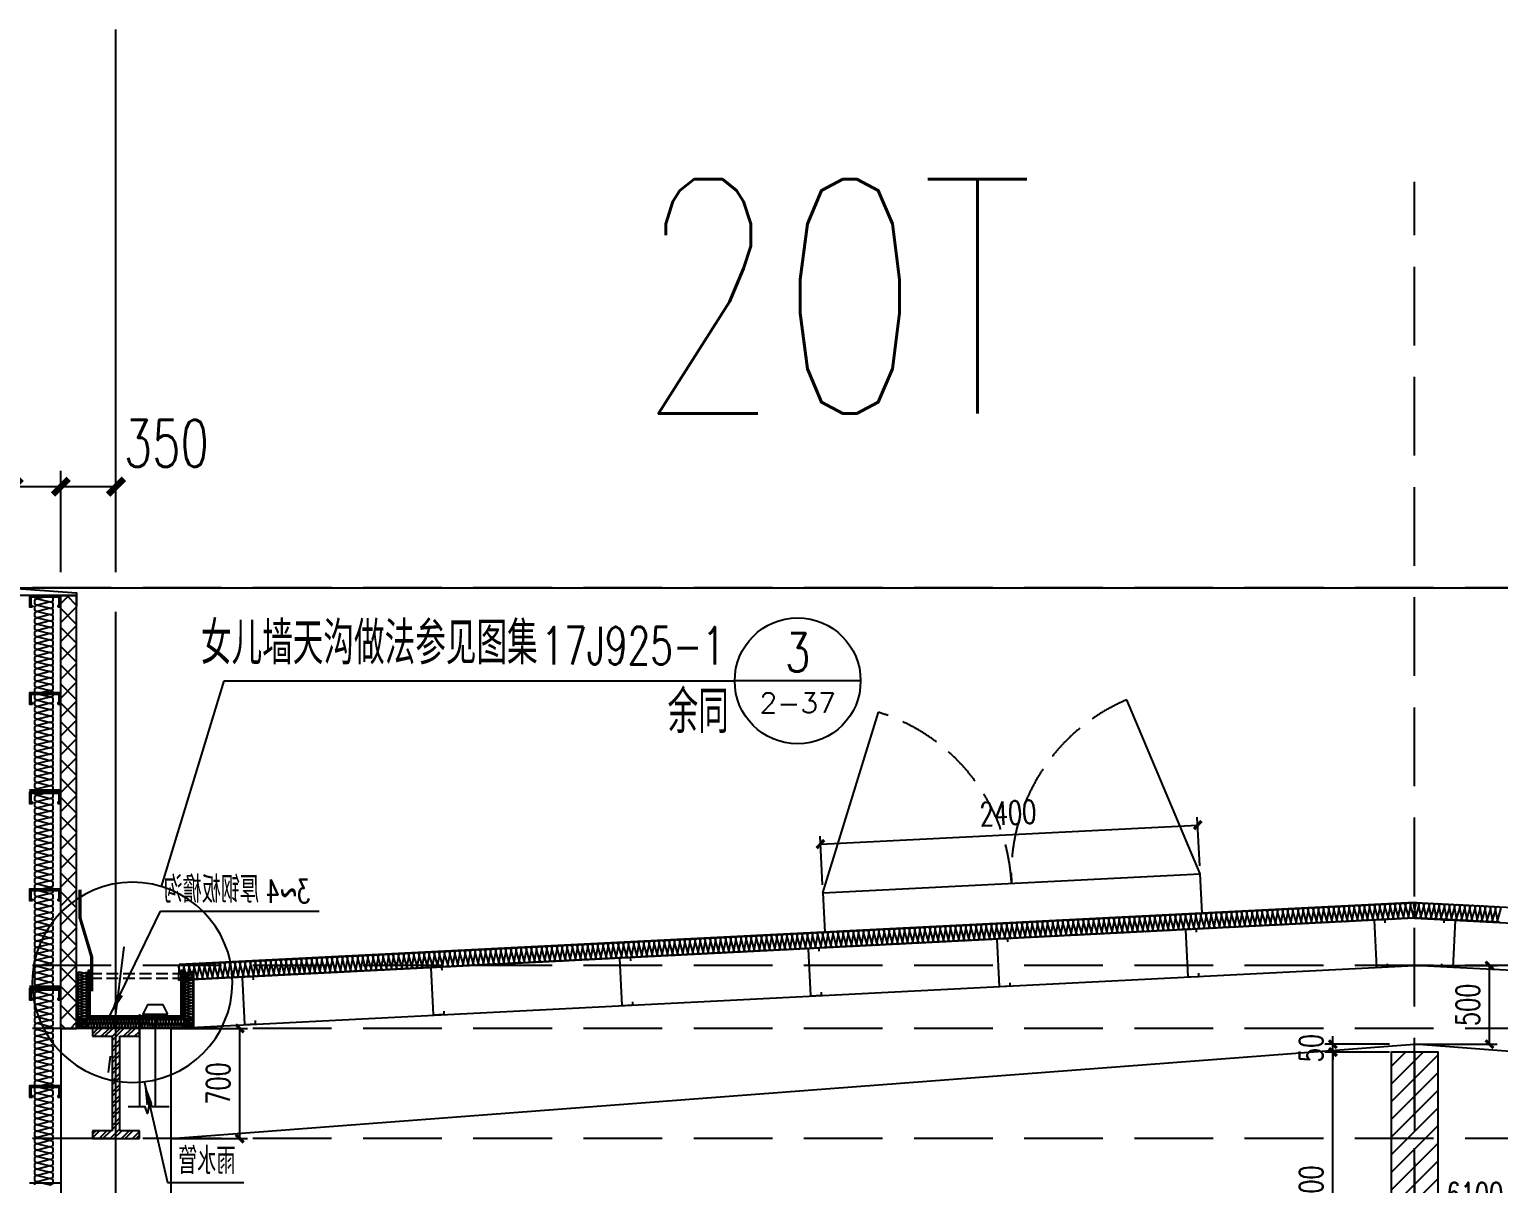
# Model space of a CAD drawing. Extents: x -1899985 to -450366, y 556196 to 2151267.
# Drawn here: x -1138445 to -1129112, y 582172 to 589505 of the extents above; entities that cross this region are included whole.
import ezdxf
from ezdxf.enums import TextEntityAlignment as Align

# ---------------------------------------------------------------- set-up
doc = ezdxf.new("R2010")
doc.units = 0
doc.header["$LTSCALE"] = 1000
doc.header["$MEASUREMENT"] = 0
for name, pattern in [('__DASH', [0.35, 0.25, -0.1]), ('DASH', [0.35, 0.25, -0.1]), ('DOTE', [2.42, 2, -0.2, 0.02, -0.2])]:
    doc.linetypes.add(name, pattern=pattern)
doc.layers.get('Defpoints').update_dxf_attribs({"color": 210})
for name, color, linetype in [('A-AXIS-DOTE', 14, 'DOTE'), ('A-AXIS-DP', 126, 'Continuous'), ('A-AXIS-SYMB', 3, 'Continuous'), ('A-HATCH-2', 251, 'Continuous'), ('A-LIN-V', 9, 'Continuous'), ('A-SFCE', 30, 'Continuous'), ('AS-COLN', 6, 'Continuous'), ('AS-WALL', 40, 'Continuous'), ('COLUMN', 9, 'Continuous'), ('DIM_LEAD', 3, 'Continuous'), ('DIM_SYMB', 3, 'Continuous'), ('PUB_HATCH', 8, 'Continuous'), ('PUB_TEXT', 7, 'Continuous'), ('建-墙-填充', 8, 'Continuous'), ('建-尺寸', 3, 'Continuous'), ('建-文字', 7, 'Continuous'), ('建-柱-钢', 9, 'Continuous')]:
    doc.layers.add(name, color=color, linetype=linetype)
doc.styles.add('_TCH_DIM', font='SIMPLEX', dxfattribs={"bigfont": 'GBCBIG'})
doc.styles.add('_TCH_DIM_T3', font='SIMPLEX', dxfattribs={"width": 0.705882, "bigfont": 'GBCBIG'})
doc.styles.add('A-DIM_T3', font='SIMPLEX', dxfattribs={"width": 0.705882, "bigfont": 'GBCBIG'})
doc.styles.add('A-STANDARD', font='SIMPLEX', dxfattribs={"bigfont": 'GBCBIG'})
doc.dimstyles.new('_TCH_ARCH&&100', dxfattribs={"dimtxt": 297.5, "dimasz": 100, "dimexe": 100, "dimexo": 100, "dimgap": 126.25, "dimtad": 1, "dimdec": 0, "dimzin": 0, "dimdsep": 46, "dimtxsty": '_TCH_DIM_T3', "dimblk": 'ARCHTICK', "dimcen": 0.09, "dimclrt": 7, "dimazin": 2, "dimtfac": 1, "dimtdec": 0, "dimtix": 1, "dimtmove": 2, "dimatfit": 3, "dimfxl": 0, "dimtolj": 1, "dimtzin": 0, "dimarcsym": 0})
doc.dimstyles.new('A-DIM&&50', dxfattribs={"dimtxt": 148.75, "dimasz": 50, "dimexe": 50, "dimexo": 50, "dimgap": 63.125, "dimtad": 1, "dimdec": 0, "dimzin": 0, "dimdsep": 46, "dimtxsty": 'A-DIM_T3', "dimblk": 'ARCHTICK', "dimcen": 0.09, "dimclrt": 7, "dimazin": 2, "dimtfac": 1, "dimtdec": 0, "dimtix": 1, "dimtmove": 2, "dimatfit": 3, "dimfxl": 0, "dimtolj": 1, "dimtzin": 0, "dimarcsym": 0})

# ---------------------------------------------------------------- blocks, each defined once
blk = doc.blocks.new('23423wer')
at = {"color": 1, "linetype": 'DASH', "style": 'A-STANDARD', "width": 0.705882}
blk.add_text('20T', height=1094.76, dxfattribs=at).set_placement((-1676710.9, 546945.3))
blk = doc.blocks.new('_ArchTick')
at = {"color": 0, "linetype": 'ByBlock', "const_width": 0.4}
blk.add_lwpolyline([(-0.5, -0.5), (0.5, 0.5)], dxfattribs=at)
blk = doc.blocks.new('*D539')
at = {"layer": 'Defpoints', "color": 0}
for p in [(-1772729.9, 580856.2), (-1772720.3, 580546.4), (-1775119.2, 580472)]:
    blk.add_point(p, dxfattribs=at)
at = {"layer": '建-尺寸', "color": 0, "lineweight": -2}
for p, q in [((-1772721.9, 580596.3), (-1772731.5, 580906.2)), ((-1775120.7, 580522), (-1775130.3, 580831.8)), ((-1775128.8, 580781.8), (-1772729.9, 580856.2))]:
    blk.add_line(p, q, dxfattribs=at)
at = {"layer": '建-尺寸', "color": 0, "lineweight": -2, "xscale": 50, "yscale": 50, "zscale": 50}
for p, rotation in [((-1775128.8, 580781.8), 181.7756994795312), ((-1772729.9, 580856.2), 1.775699479531219)]:
    blk.add_blockref('_ArchTick', p, dxfattribs=dict(at, rotation=rotation))
at = {"layer": '建-尺寸', "color": 7, "insert": (-1773933.6, 580956.5), "char_height": 148.75, "attachment_point": 5, "rotation": 1.7757, "style": 'A-DIM_T3'}
blk.add_mtext('\\A1;2400', dxfattribs=at)
blk = doc.blocks.new('$LinePat$岩棉板')
at = {"color": 0}
for p, q in [((0, -17), (12, -67)), ((12, -67), (24, -17))]:
    blk.add_line(p, q, dxfattribs=at)
for points in [[(24, -1.5), (0, -1.5)], [(24, -84), (0, -84)]]:
    blk.add_lwpolyline(points)
for centre, start, end in [((12, -17), 0, 180), ((0, -67), 270, 0), ((24, -67), 180, 270)]:
    blk.add_arc(centre, 12, start, end, dxfattribs=at)
blk = doc.blocks.new('N53456')
at = {"layer": 'A-LIN-V'}
h = blk.add_hatch(dxfattribs=at)
h.set_pattern_fill('金属', color=256, scale=10)
h.set_pattern_definition([(45, (350, 0), (-17.67766953, 17.67766953), []), (45, (361.785, 0), (-17.67766953, 17.67766953), [])])
h.paths.add_polyline_path([(1161308.6, -3405469.3), (1161298.6, -3405469.3), (1161298.6, -3405769.3), (1161898.6, -3405769.3), (1161898.6, -3405469.3), (1161888.6, -3405469.3), (1161888.6, -3405759.3), (1161308.6, -3405759.3)])
at = {"layer": 'A-AXIS-DOTE', "linetype": '__DASH', "ltscale": 2}
blk.add_line((1161673.6, -3405320), (1161773.6, -3406120), dxfattribs=at)
at = {"layer": 'A-LIN-V'}
for points in [[(1161308.6, -3405469.3), (1161298.6, -3405469.3), (1161298.6, -3405769.3), (1161898.6, -3405769.3), (1161898.6, -3405469.3), (1161888.6, -3405469.3), (1161888.6, -3405469.3), (1161888.6, -3405469.3), (1161888.6, -3405759.3), (1161308.6, -3405759.3), (1161308.6, -3405469.3)], [(1161393.6, -3405749.3), (1161423.6, -3405690), (1161523.6, -3405690), (1161553.6, -3405749.3), (1161393.6, -3405749.3)], [(1161473.6, -3405749.3), (1161473.6, -3406338)], [(1161573.6, -3405749.3), (1161573.6, -3406338)]]:
    blk.add_lwpolyline(points, dxfattribs=at)
at = {"layer": 'A-LIN-V', "linetype": 'DASH', "ltscale": 0.3}
for points in [[(1161888.6, -3405489.3), (1161308.6, -3405489.3)], [(1161888.6, -3405519.3), (1161308.6, -3405519.3)]]:
    blk.add_lwpolyline(points, dxfattribs=at)
at = {"layer": 'DIM_LEAD'}
for p, q in [((1161440.3, -3405093.4), (1160431.8, -3405093.4)), ((1161761.8, -3405760), (1161440.3, -3405093.4)), ((1161544.9, -3406175.2), (1161397, -3406817)), ((1161397, -3406817), (1160911.6, -3406817))]:
    blk.add_line(p, q, dxfattribs=at)
for points in [[(1161761.8, -3405760, 0, 40, 0), (1161696.6, -3405624.9, 0, 0, 0)], [(1161544.9, -3406175.2, 0, 40, 0), (1161511.2, -3406321.3, 0, 0, 0)]]:
    blk.add_lwpolyline(points, format="xyseb", dxfattribs=at)
at = {"layer": 'DIM_SYMB'}
blk.add_lwpolyline([(1161386.4, -3406338), (1161493.9, -3406338), (1161509.2, -3406296), (1161524, -3406380), (1161538.9, -3406338), (1161646.4, -3406338)], dxfattribs=at)
at = {"layer": 'A-LIN-V', "yscale": 0.7272727272727273, "zscale": 0.7272727272727273}
for p, xscale, rotation in [((1161228.6, -3405479.3), -0.7499999999999999, 90), ((1161228.6, -3405497.3), -0.7499999999999999, 90), ((1161228.6, -3405515.3), -0.7499999999999999, 90), ((1161228.6, -3405533.3), -0.7499999999999999, 90), ((1161968.6, -3405479.3), 0.7499999999999999, 270), ((1161968.6, -3405497.3), 0.7499999999999999, 270), ((1161968.6, -3405515.3), 0.7499999999999999, 270), ((1161968.6, -3405533.3), 0.7499999999999999, 270), ((1161228.6, -3405551.3), -0.7499999999999999, 90), ((1161228.6, -3405569.3), -0.7499999999999999, 90), ((1161228.6, -3405587.3), -0.7499999999999999, 90), ((1161228.6, -3405605.3), -0.7499999999999999, 90), ((1161228.6, -3405623.3), -0.7499999999999999, 90), ((1161968.6, -3405551.3), 0.7499999999999999, 270), ((1161968.6, -3405569.3), 0.7499999999999999, 270), ((1161968.6, -3405587.3), 0.7499999999999999, 270), ((1161968.6, -3405605.3), 0.7499999999999999, 270), ((1161968.6, -3405623.3), 0.7499999999999999, 270), ((1161228.6, -3405641.3), -0.7499999999999999, 90), ((1161228.6, -3405659.3), -0.7499999999999999, 90), ((1161228.6, -3405677.3), -0.7499999999999999, 90), ((1161228.6, -3405695.3), -0.7499999999999999, 90), ((1161228.6, -3405713.3), -0.7499999999999999, 90), ((1161968.6, -3405641.3), 0.7499999999999999, 270), ((1161968.6, -3405659.3), 0.7499999999999999, 270), ((1161968.6, -3405677.3), 0.7499999999999999, 270), ((1161968.6, -3405695.3), 0.7499999999999999, 270), ((1161968.6, -3405713.3), 0.7499999999999999, 270), ((1161228.6, -3405839.3), -0.7682291666666666, 180), ((1161228.6, -3405731.3), -0.7499999999999999, 90), ((1161228.6, -3405749.3), -0.7499999999999999, 90), ((1161228.6, -3405767.3), -0.7499999999999999, 90), ((1161228.6, -3405785.3), -0.7499999999999999, 90), ((1161228.6, -3405803.3), -0.7499999999999999, 90), ((1161228.6, -3405821.3), -0.7499999999999999, 90), ((1161247, -3405839.3), -0.7682291666666666, 180), ((1161265.4, -3405839.3), -0.7682291666666666, 180), ((1161283.9, -3405839.3), -0.7682291666666666, 180), ((1161302.3, -3405839.3), -0.7682291666666666, 180), ((1161320.8, -3405839.3), -0.7682291666666666, 180), ((1161339.2, -3405839.3), -0.7682291666666666, 180), ((1161357.6, -3405839.3), -0.7682291666666666, 180), ((1161376.1, -3405839.3), -0.7682291666666666, 180), ((1161394.5, -3405839.3), -0.7682291666666666, 180), ((1161412.9, -3405839.3), -0.7682291666666666, 180), ((1161431.4, -3405839.3), -0.7682291666666666, 180), ((1161449.8, -3405839.3), -0.7682291666666666, 180), ((1161468.3, -3405839.3), -0.7682291666666666, 180), ((1161486.7, -3405839.3), -0.7682291666666666, 180), ((1161505.1, -3405839.3), -0.7682291666666666, 180), ((1161541.4, -3405839.3), 0.7416666666666667, 180), ((1161559.2, -3405839.3), 0.7416666666666667, 180), ((1161577, -3405839.3), 0.7416666666666667, 180), ((1161594.8, -3405839.3), 0.7416666666666667, 180), ((1161612.6, -3405839.3), 0.7416666666666667, 180), ((1161630.4, -3405839.3), 0.7416666666666667, 180), ((1161648.2, -3405839.3), 0.7416666666666667, 180), ((1161666, -3405839.3), 0.7416666666666667, 180), ((1161683.8, -3405839.3), 0.7416666666666667, 180), ((1161701.6, -3405839.3), 0.7416666666666667, 180), ((1161719.4, -3405839.3), 0.7416666666666667, 180), ((1161737.2, -3405839.3), 0.7416666666666667, 180), ((1161755, -3405839.3), 0.7416666666666667, 180), ((1161772.8, -3405839.3), 0.7416666666666667, 180), ((1161790.6, -3405839.3), 0.7416666666666667, 180), ((1161808.4, -3405839.3), 0.7416666666666667, 180), ((1161826.2, -3405839.3), 0.7416666666666667, 180), ((1161844, -3405839.3), 0.7416666666666667, 180), ((1161861.8, -3405839.3), 0.7416666666666667, 180), ((1161879.6, -3405839.3), 0.7416666666666667, 180), ((1161897.4, -3405839.3), 0.7416666666666667, 180), ((1161915.2, -3405839.3), 0.7416666666666667, 180), ((1161968.6, -3405731.3), 0.7499999999999999, 270), ((1161968.6, -3405749.3), 0.7499999999999999, 270), ((1161968.6, -3405767.3), 0.7499999999999999, 270), ((1161968.6, -3405785.3), 0.7499999999999999, 270), ((1161968.6, -3405803.3), 0.7499999999999999, 270), ((1161968.6, -3405821.3), 0.7499999999999999, 270), ((1161933, -3405839.3), 0.7416666666666667, 180), ((1161950.8, -3405839.3), 0.7416666666666667, 180), ((1161968.6, -3405839.3), 0.7416666666666667, 180)]:
    blk.add_blockref('$LinePat$岩棉板', p, dxfattribs=dict(at, xscale=xscale, rotation=rotation))
at = {"layer": 'PUB_TEXT', "style": '_TCH_DIM'}
for s, p in [('厚钢板檐沟', (1160814.3, -3405040.9)), ('雨水管', (1160964.1, -3406764.5))]:
    blk.add_text(s, height=168.79, dxfattribs=at).set_placement(p)
at = {"layer": 'PUB_TEXT', "style": '_TCH_DIM', "width": 0.705882}
blk.add_text('3~4', height=148.75, dxfattribs=at).set_placement((1160484.3, -3405040.9))
blk = doc.blocks.new('w432432')
at = {"layer": 'A-LIN-V', "color": 3, "const_width": 20}
blk.add_lwpolyline([(-1779788.7, 580839.6), (-1779788.7, 580660.1), (-1779714.9, 580412.7), (-1779714.9, 580194.1)], dxfattribs=at)
blk = doc.blocks.new('G$C59B9C3A2')
at = {"layer": 'A-LIN-V'}
blk.add_lwpolyline([(79.4, -16.8), (-333.7, -16.8)], dxfattribs=at)
at = {"layer": 'AS-WALL'}
blk.add_lwpolyline([(-333.7, -38.1), (-333.7, -5.4), (-357.8, -16.8), (-357.8, 33.2), (79.4, 0), (79.4, -84.3)], dxfattribs=at)
blk = doc.blocks.new('CURVEPATTERNLIB$SYSLIB$岩棉板')
at = {"color": 0}
for p, q in [((0, -17), (12, -67)), ((12, -67), (24, -17))]:
    blk.add_line(p, q, dxfattribs=at)
for centre, start, end in [((12, -17), 0, 180), ((0, -67), 270, 0), ((24, -67), 180, 270)]:
    blk.add_arc(centre, 12, start, end, dxfattribs=at)
blk = doc.blocks.new('CURVEPATTERNLIB$SYSLIB$防水材料1')
at = {"layer": 'PUB_HATCH'}
h = blk.add_hatch(dxfattribs=at)
h.set_pattern_fill('ANSI31', color=256, scale=10, angle=90, style=0)
h.set_pattern_definition([(45, (-196995.837, -685381.036), (11.22532015, -11.22532015), [])])
h.paths.add_polyline_path([(35, 0), (0, 0), (0, -100), (35, -100), (35, -90), (30, -90), (30, -95), (5, -95), (5, -5), (30, -5), (30, -10), (35, -10)])
h = blk.add_hatch(dxfattribs=at)
h.set_pattern_fill('ANSI31', color=256, scale=10, angle=90, style=0)
h.set_pattern_definition([(45, (-196695.837, -685381.036), (11.22532015, -11.22532015), [])])
h.paths.add_polyline_path([(335, 0), (300, 0), (300, -100), (335, -100), (335, -90), (330, -90), (330, -95), (305, -95), (305, -5), (330, -5), (330, -10), (335, -10)])
at = {"layer": 'A-LIN-V', "extrusion": (-3.26108e-18, 2.41725e-31, -1)}
blk.add_line((600, 0), (600, -100), dxfattribs=at)
at = {"layer": 'A-LIN-V'}
for p, q in [((30, -10), (35, -10)), ((330, -10), (335, -10)), ((30, -90), (35, -90)), ((330, -90), (335, -90))]:
    blk.add_line(p, q, dxfattribs=at)
at = {"layer": 'A-LIN-V', "extrusion": (-3.26108e-18, 2.41725e-31, -1)}
for points in [[(-35, -10), (-35, 0), (0, 0), (0, -100), (-35, -100), (-35, -90)], [(-335, -10), (-335, 0), (-300, 0), (-300, -100), (-335, -100), (-335, -90)], [(-30, -10), (-30, -5), (-5, -5), (-5, -95), (-30, -95), (-30, -90)], [(-330, -10), (-330, -5), (-305, -5), (-305, -95), (-330, -95), (-330, -90)]]:
    blk.add_lwpolyline(points, dxfattribs=at)
at = {"layer": 'A-LIN-V', "xscale": 0.8142221102150538, "yscale": 0.8108108108108109, "zscale": 0.8142221102150538}
for p in [(0, -20.1), (19.5, -20.1), (39.1, -20.1), (58.6, -20.1), (78.2, -20.1), (97.7, -20.1), (117.2, -20.1), (136.8, -20.1), (156.3, -20.1), (175.9, -20.1), (195.4, -20.1), (215, -20.1), (234.5, -20.1), (254, -20.1), (273.6, -20.1), (293.1, -20.1), (312.7, -20.1), (332.2, -20.1), (351.7, -20.1), (371.3, -20.1), (390.8, -20.1), (410.4, -20.1), (429.9, -20.1), (449.5, -20.1), (469, -20.1), (488.5, -20.1), (508.1, -20.1), (527.6, -20.1), (547.2, -20.1), (566.7, -20.1), (586.2, -20.1)]:
    blk.add_blockref('CURVEPATTERNLIB$SYSLIB$岩棉板', p, dxfattribs=at)
blk = doc.blocks.new('w42342343')
at = {"layer": 'PUB_HATCH'}
h = blk.add_hatch(dxfattribs=at)
h.set_pattern_fill('多孔材料', color=256, scale=30, style=0)
h.set_pattern_definition([(45, (60, 0), (-60.000061, 60.000061), []), (135, (60, 0), (-60.000061, -60.000061), [])])
h.paths.add_polyline_path([(-1138145, 583157.5), (-1138145, 585907.5), (-1138245, 585907.5), (-1138245, 583157.5)])
at = {"layer": 'AS-WALL'}
for p, q in [((-1138245, 583157.5), (-1138245, 585907.5)), ((-1138245, 585907.5), (-1138145, 585907.5)), ((-1138145, 583157.5), (-1138145, 585907.5)), ((-1138245, 583157.5), (-1138145, 583157.5))]:
    blk.add_line(p, q, dxfattribs=at)
at = {"layer": 'COLUMN'}
blk.add_lwpolyline([(-1138245, 582457.5), (-1138245, 568257.5)], dxfattribs=at)
at = {"layer": 'A-HATCH-2', "xscale": 2.060149600194392, "yscale": 1.999999999990687, "zscale": 1.999999999990687, "rotation": 269.9999999985291}
for p in [(-1138245, 585907.5), (-1138245, 584659.5), (-1138245, 583411.5)]:
    blk.add_blockref('CURVEPATTERNLIB$SYSLIB$防水材料1', p, dxfattribs=at)
at = {"layer": 'A-LIN-V'}
blk.add_blockref('G$C59B9C3A2', (-1138225, 585924.3), dxfattribs=at)
blk = doc.blocks.new('G$CBF9D2CED')
at = {"layer": '建-墙-填充'}
h = blk.add_hatch(dxfattribs=at)
h.set_pattern_fill('金属', color=256, scale=20, style=0)
h.set_pattern_definition([(45, (0, 0), (-35.3553, 35.3553), []), (45, (23.57, 0), (-35.3553, 35.3553), [])])
h.paths.add_polyline_path([(-150, 0), (-150, -50), (-25, -50), (-25, -650), (-150, -650), (-150, -700), (150, -700), (150, -650), (25, -650), (25, -50), (150, -50), (150, 0)])
at = {"layer": '建-柱-钢'}
for p, q in [((-150, 0), (-150, -50)), ((150, 0), (-150, 0)), ((150, -50), (150, 0)), ((-150, -50), (-25, -50)), ((-25, -50), (-25, -650)), ((25, -650), (25, -50)), ((25, -50), (150, -50)), ((-25, -650), (-150, -650)), ((-150, -650), (-150, -700)), ((150, -650), (25, -650)), ((150, -700), (150, -650)), ((-150, -700), (150, -700))]:
    blk.add_line(p, q, dxfattribs=at)
blk = doc.blocks.new('*D485')
at = {"layer": 'Defpoints', "color": 0}
for p in [(-519.6, 2150), (-110, 2150), (-110, 2100)]:
    blk.add_point(p, dxfattribs=at)
at = {"layer": '建-尺寸', "color": 0, "lineweight": -2}
for p, q in [((-160, 2150), (-569.6, 2150)), ((-519.6, 2150), (-519.6, 2200)), ((-519.6, 2100), (-519.6, 2150)), ((-160, 2100), (-569.6, 2100)), ((-519.6, 2100), (-519.6, 2050))]:
    blk.add_line(p, q, dxfattribs=at)
at = {"layer": '建-尺寸', "color": 0, "lineweight": -2, "xscale": 50, "yscale": 50, "zscale": 50}
for p, rotation in [((-519.6, 2150), 270), ((-519.6, 2100), 90)]:
    blk.add_blockref('_ArchTick', p, dxfattribs=dict(at, rotation=rotation))
at = {"layer": '建-尺寸', "color": 7, "insert": (-657.1, 2125), "char_height": 148.75, "attachment_point": 5, "rotation": 90, "style": 'A-DIM_T3'}
blk.add_mtext('\\A1;50', dxfattribs=at)
blk = doc.blocks.new('*D486')
at = {"layer": 'Defpoints', "color": 0}
for p in [(-519.6, 2100), (-110, 2100), (-110, 300)]:
    blk.add_point(p, dxfattribs=at)
at = {"layer": '建-尺寸', "color": 0, "lineweight": -2}
for p, q in [((-160, 2100), (-569.6, 2100)), ((-519.6, 300), (-519.6, 2100)), ((-160, 300), (-569.6, 300))]:
    blk.add_line(p, q, dxfattribs=at)
at = {"layer": '建-尺寸', "color": 0, "lineweight": -2, "xscale": 50, "yscale": 50, "zscale": 50}
for p, rotation in [((-519.6, 2100), 90), ((-519.6, 300), 270)]:
    blk.add_blockref('_ArchTick', p, dxfattribs=dict(at, rotation=rotation))
at = {"layer": '建-尺寸', "color": 7, "insert": (-657.1, 1200), "char_height": 148.75, "attachment_point": 5, "rotation": 90, "style": 'A-DIM_T3'}
blk.add_mtext('\\A1;1800', dxfattribs=at)
blk = doc.blocks.new('*D487')
at = {"layer": 'Defpoints', "color": 0}
for p in [(-519.6, 300), (-110, 300), (-110, 0)]:
    blk.add_point(p, dxfattribs=at)
at = {"layer": '建-尺寸', "color": 0, "lineweight": -2}
for p, q in [((-160, 300), (-569.6, 300)), ((-519.6, 300), (-519.6, 350)), ((-519.6, 0), (-519.6, 300)), ((-160, 0), (-569.6, 0)), ((-519.6, 0), (-519.6, -50))]:
    blk.add_line(p, q, dxfattribs=at)
at = {"layer": '建-尺寸', "color": 0, "lineweight": -2, "xscale": 50, "yscale": 50, "zscale": 50}
for p, rotation in [((-519.6, 300), 270), ((-519.6, 0), 90)]:
    blk.add_blockref('_ArchTick', p, dxfattribs=dict(at, rotation=rotation))
at = {"layer": '建-尺寸', "color": 7, "insert": (-657.1, 150), "char_height": 148.75, "attachment_point": 5, "rotation": 90, "style": 'A-DIM_T3'}
blk.add_mtext('\\A1;300', dxfattribs=at)
blk = doc.blocks.new('*D488')
at = {"layer": 'Defpoints', "color": 0}
for p in [(3050, 1060.2), (-3050, 600), (3050, 600)]:
    blk.add_point(p, dxfattribs=at)
at = {"layer": '建-尺寸', "color": 0, "lineweight": -2}
for p, q in [((-3050, 650), (-3050, 1110.2)), ((-3050, 1060.2), (3050, 1060.2)), ((3050, 650), (3050, 1110.2))]:
    blk.add_line(p, q, dxfattribs=at)
at = {"layer": '建-尺寸', "color": 0, "lineweight": -2, "xscale": 50, "yscale": 50, "zscale": 50, "rotation": 180}
blk.add_blockref('_ArchTick', (-3050, 1060.2), dxfattribs=at)
at = {"layer": '建-尺寸', "color": 0, "lineweight": -2, "xscale": 50, "yscale": 50, "zscale": 50}
blk.add_blockref('_ArchTick', (3050, 1060.2), dxfattribs=at)
at = {"layer": '建-尺寸', "color": 7, "insert": (382.4, 1197.7), "char_height": 148.75, "attachment_point": 5, "style": 'A-DIM_T3'}
blk.add_mtext('\\A1;6100', dxfattribs=at)
blk = doc.blocks.new('*D531')
at = {"layer": 'Defpoints', "color": 0}
for p in [(8200, 1100), (8725, 1100), (8200, 600)]:
    blk.add_point(p, dxfattribs=at)
at = {"layer": '建-尺寸', "color": 0, "lineweight": -2}
for p, q in [((8250, 1100), (8775, 1100)), ((8725, 600), (8725, 1100)), ((8250, 600), (8775, 600))]:
    blk.add_line(p, q, dxfattribs=at)
at = {"layer": '建-尺寸', "color": 0, "lineweight": -2, "xscale": 50, "yscale": 50, "zscale": 50}
for p, rotation in [((8725, 1100), 90), ((8725, 600), 270)]:
    blk.add_blockref('_ArchTick', p, dxfattribs=dict(at, rotation=rotation))
at = {"layer": '建-尺寸', "color": 7, "insert": (8587.5, 850), "char_height": 148.75, "attachment_point": 5, "rotation": 90, "style": 'A-DIM_T3'}
blk.add_mtext('\\A1;500', dxfattribs=at)
blk = doc.blocks.new('*D533')
at = {"layer": 'Defpoints', "color": 0}
for p in [(300, 700), (786.4, 700), (300, 0)]:
    blk.add_point(p, dxfattribs=at)
at = {"layer": '建-尺寸', "color": 0, "lineweight": -2}
for p, q in [((350, 700), (836.4, 700)), ((786.4, 0), (786.4, 700)), ((350, 0), (836.4, 0))]:
    blk.add_line(p, q, dxfattribs=at)
at = {"layer": '建-尺寸', "color": 0, "lineweight": -2, "xscale": 50, "yscale": 50, "zscale": 50}
for p, rotation in [((786.4, 700), 90), ((786.4, 0), 270)]:
    blk.add_blockref('_ArchTick', p, dxfattribs=dict(at, rotation=rotation))
at = {"layer": '建-尺寸', "color": 7, "insert": (648.9, 350), "char_height": 148.75, "attachment_point": 5, "rotation": 90, "style": 'A-DIM_T3'}
blk.add_mtext('\\A1;700', dxfattribs=at)
blk = doc.blocks.new('*D401')
at = {"layer": 'A-AXIS-DP', "color": 0, "lineweight": -2}
for p, q in [((-1138545, 586057.5), (-1138545, 586700)), ((-1138245, 586057.5), (-1138245, 586700)), ((-1138545, 586600), (-1138245, 586600))]:
    blk.add_line(p, q, dxfattribs=at)
at = {"layer": 'Defpoints', "color": 0}
for p in [(-1138245, 586600), (-1138545, 585957.5), (-1138245, 585957.5)]:
    blk.add_point(p, dxfattribs=at)
at = {"layer": 'A-AXIS-DP', "color": 0, "lineweight": -2, "xscale": 100, "yscale": 100, "zscale": 100, "rotation": 180}
blk.add_blockref('_ArchTick', (-1138545, 586600), dxfattribs=at)
at = {"layer": 'A-AXIS-DP', "color": 0, "lineweight": -2, "xscale": 100, "yscale": 100, "zscale": 100}
blk.add_blockref('_ArchTick', (-1138245, 586600), dxfattribs=at)
at = {"layer": 'A-AXIS-DP', "color": 7, "insert": (-1138915, 586875), "char_height": 297.5, "attachment_point": 5, "style": '_TCH_DIM_T3'}
blk.add_mtext('\\A1;300', dxfattribs=at)
blk = doc.blocks.new('*D402')
at = {"layer": 'A-AXIS-DP', "color": 0, "lineweight": -2}
for p, q in [((-1138245, 586057.5), (-1138245, 586700)), ((-1137895, 586057.5), (-1137895, 586700)), ((-1138245, 586600), (-1137895, 586600))]:
    blk.add_line(p, q, dxfattribs=at)
at = {"layer": 'Defpoints', "color": 0}
for p in [(-1137895, 586600), (-1138245, 585957.5), (-1137895, 585957.5)]:
    blk.add_point(p, dxfattribs=at)
at = {"layer": 'A-AXIS-DP', "color": 0, "lineweight": -2, "xscale": 100, "yscale": 100, "zscale": 100, "rotation": 180}
blk.add_blockref('_ArchTick', (-1138245, 586600), dxfattribs=at)
at = {"layer": 'A-AXIS-DP', "color": 0, "lineweight": -2, "xscale": 100, "yscale": 100, "zscale": 100}
blk.add_blockref('_ArchTick', (-1137895, 586600), dxfattribs=at)
at = {"layer": 'A-AXIS-DP', "color": 7, "insert": (-1137575, 586875), "char_height": 297.5, "attachment_point": 5, "style": '_TCH_DIM_T3'}
blk.add_mtext('\\A1;350', dxfattribs=at)
blk = doc.blocks.new('r5657')
at = {"layer": 'A-LIN-V'}
blk.add_line((-1775119.2, 580472), (-1775111.4, 580222.1), dxfattribs=at)
for points in [[(-1772720.3, 580546.4), (-1773165.5, 581660.7)], [(-1775119.2, 580472), (-1774743.9, 581611.8)], [(-1775119.2, 580472), (-1772720.3, 580546.4)], [(-1772712.6, 580296.5), (-1772720.3, 580546.4)]]:
    blk.add_lwpolyline(points, dxfattribs=at)
at = {"layer": 'A-LIN-V', "linetype": 'DASH'}
for centre, start, end in [((-1772720.3, 580546.4), 111.7757, 181.77572), ((-1775119.2, 580472), 1.77568, 71.7757)]:
    blk.add_arc(centre, 1200, start, end, dxfattribs=at)
at = {"layer": '建-尺寸'}
dim = blk.add_aligned_dim(p1=(-1775119.2, 580472), p2=(-1772720.3, 580546.4), distance=310, dimstyle='A-DIM&&50', dxfattribs=at)
dim.commit()
dim.dimension.update_dxf_attribs({"geometry": '*D539', "text_midpoint": (-1773933.6, 580956.5)})
blk = doc.blocks.new('et435354')
at = {"layer": 'A-LIN-V', "rotation": 1.105128333626564}
blk.add_blockref('r5657', (87364.6, 34691.7), dxfattribs=at)
at = {"layer": 'A-LIN-V', "xscale": -0.9999999999999999, "rotation": 358.8948716663734}
blk.add_blockref('r5657', (-3477085.4, 34691.7), dxfattribs=at)
blk = doc.blocks.new('G$C2C10B007')
at = {"layer": 'A-LIN-V'}
h = blk.add_hatch(dxfattribs=at)
h.set_pattern_fill('ANSI31', color=252, scale=50)
h.set_pattern_definition([(45, (0, 400), (-56.1266, 56.1266), [])])
h.paths.add_polyline_path([(-150, 600), (-3050, 600), (-3050, 300), (3050, 300), (3050, 600), (150, 600), (150, 2100), (-150, 2100)])
at = {"layer": 'A-AXIS-DOTE', "linetype": '__DASH', "ltscale": 2}
blk.add_lwpolyline([(0, 2100), (0, 100)], dxfattribs=at)
at = {"layer": 'A-LIN-V'}
blk.add_lwpolyline([(-150, 600), (-3050, 600), (-3050, 300), (3050, 300), (3050, 600), (150, 600), (150, 2100), (-150, 2100), (-150, 600)], dxfattribs=at)
at = {"layer": 'A-SFCE', "linetype": 'DASH'}
for p, q in [((-3050, 300), (-3050, 0)), ((3050, 300), (3050, 0)), ((-3050, 0), (3050, 0))]:
    blk.add_line(p, q, dxfattribs=at)
at = {"layer": '建-文字', "style": 'A-STANDARD'}
blk.add_text('工业风扇', height=337.59, dxfattribs=at).set_placement((210.4, 722.5))
at = {"layer": '建-尺寸'}
for p1, p2, picture, middle in [((-110, 2100), (-110, 2150), '*D485', (-657.1, 2125)), ((-110, 300), (-110, 2100), '*D486', (-657.1, 1200)), ((-110, 0), (-110, 300), '*D487', (-657.1, 150))]:
    dim = blk.add_aligned_dim(p1=p1, p2=p2, distance=409.6, dimstyle='A-DIM&&50', dxfattribs=at)
    dim.commit()
    dim.dimension.update_dxf_attribs({"geometry": picture, "text_midpoint": middle})
dim = blk.add_linear_dim(base=(3050, 1060.2), p1=(-3050, 600), p2=(3050, 600), angle=0, dimstyle='A-DIM&&50', dxfattribs=at)
dim.commit()
dim.dimension.update_dxf_attribs({"geometry": '*D488', "text_midpoint": (382.4, 1197.7), "dimtype": 161})
blk = doc.blocks.new('55555')
at = {"layer": 'A-AXIS-DOTE', "linetype": '__DASH', "ltscale": 2}
blk.add_line((8250, -3360.7), (8250, 6078.5), dxfattribs=at)
at = {"layer": 'A-LIN-V', "color": 4}
for p, q in [((350, 700), (8250, 1100)), ((16150, 700), (8250, 1100)), ((350, 0), (8250, 600)), ((16150, 0), (8250, 600))]:
    blk.add_line(p, q, dxfattribs=at)
at = {"layer": 'A-LIN-V'}
for points in [[(6865.1, 1310.7), (6864.1, 1330.6), (6794.2, 1327.1), (6809.3, 1027.5), (6879.2, 1031), (6878.2, 1051)], [(8063.6, 1371), (8062.6, 1390.9), (7992.7, 1387.4), (8007.7, 1087.8), (8077.7, 1091.3), (8076.7, 1111.3)], [(8436.4, 1371), (8437.4, 1390.9), (8507.3, 1387.4), (8492.3, 1087.8), (8422.3, 1091.3), (8423.3, 1111.3)], [(5666.6, 1250.4), (5665.6, 1270.3), (5595.7, 1266.8), (5610.8, 967.2), (5680.7, 970.7), (5679.7, 990.7)], [(3269.7, 1129.8), (3268.6, 1149.7), (3198.7, 1146.2), (3213.8, 846.6), (3283.7, 850.1), (3282.7, 870.1)], [(4468.1, 1190.1), (4467.1, 1210), (4397.2, 1206.5), (4412.3, 906.9), (4482.2, 910.4), (4481.2, 930.4)], [(872.7, 1009.2), (871.7, 1029.1), (801.8, 1025.6), (816.8, 726), (886.8, 729.5), (885.7, 749.5)], [(2071.2, 1069.5), (2070.2, 1089.4), (2000.3, 1085.9), (2015.3, 786.3), (2085.2, 789.8), (2084.2, 809.8)]]:
    blk.add_lwpolyline(points, dxfattribs=at)
at = {"layer": 'AS-COLN'}
for p, q in [((8250, 1500.5), (401.1, 1105.6)), ((8250, 1500.5), (16098.9, 1105.6)), ((8250, 1400.4), (400.1, 1005.4)), ((8250, 1400.4), (16099.9, 1005.4)), ((400.1, 1005.4), (401.1, 1105.6))]:
    blk.add_line(p, q, dxfattribs=at)
at = {"layer": 'COLUMN'}
blk.add_lwpolyline([(-350, 700), (-350, -14200), (350, -14200), (350, 700)], close=True, dxfattribs=at)
at = {"layer": 'A-HATCH-2', "xscale": -1.354458951392196, "yscale": 1.351351351351351, "zscale": 1.351351351351351}
for p, rotation in [((8125.1, 1501.2), 2.88037755284905), ((8157.5, 1502.9), 2.88037755284905), ((8190, 1504.5), 2.88037755284905), ((8222.5, 1506.1), 2.88037755284905), ((8254.9, 1507.8), 2.88037755284905), ((8277.5, 1506.1), 357.1196224471509), ((8310, 1504.5), 357.1196224471509), ((8342.5, 1502.9), 357.1196224471509), ((8374.9, 1501.2), 357.1196224471509), ((8407.4, 1499.6), 357.1196224471509), ((6274.5, 1408.1), 2.88037755284905), ((6307, 1409.8), 2.88037755284905), ((6339.4, 1411.4), 2.88037755284905), ((6371.9, 1413), 2.88037755284905), ((6404.4, 1414.7), 2.88037755284905), ((6436.8, 1416.3), 2.88037755284905), ((6469.3, 1417.9), 2.88037755284905), ((6501.8, 1419.6), 2.88037755284905), ((6534.2, 1421.2), 2.88037755284905), ((6566.7, 1422.8), 2.88037755284905), ((6599.2, 1424.5), 2.88037755284905), ((6631.6, 1426.1), 2.88037755284905), ((6664.1, 1427.7), 2.88037755284905), ((6696.6, 1429.4), 2.88037755284905), ((6729, 1431), 2.88037755284905), ((6761.5, 1432.6), 2.88037755284905), ((6794, 1434.3), 2.88037755284905), ((6826.4, 1435.9), 2.88037755284905), ((6858.9, 1437.5), 2.88037755284905), ((6891.3, 1439.2), 2.88037755284905), ((6923.8, 1440.8), 2.88037755284905), ((6956.3, 1442.4), 2.88037755284905), ((6988.7, 1444.1), 2.88037755284905), ((7021.2, 1445.7), 2.88037755284905), ((7053.7, 1447.3), 2.88037755284905), ((7086.1, 1449), 2.88037755284905), ((7118.6, 1450.6), 2.88037755284905), ((7151.1, 1452.2), 2.88037755284905), ((7183.5, 1453.9), 2.88037755284905), ((7216, 1455.5), 2.88037755284905), ((7248.5, 1457.1), 2.88037755284905), ((7280.9, 1458.8), 2.88037755284905), ((7313.4, 1460.4), 2.88037755284905), ((7345.9, 1462), 2.88037755284905), ((7378.3, 1463.7), 2.88037755284905), ((7410.8, 1465.3), 2.88037755284905), ((7443.3, 1466.9), 2.88037755284905), ((7475.7, 1468.6), 2.88037755284905), ((7508.2, 1470.2), 2.88037755284905), ((7540.7, 1471.8), 2.88037755284905), ((7573.1, 1473.5), 2.88037755284905), ((7605.6, 1475.1), 2.88037755284905), ((7638.1, 1476.7), 2.88037755284905), ((7670.5, 1478.4), 2.88037755284905), ((7703, 1480), 2.88037755284905), ((7735.5, 1481.6), 2.88037755284905), ((7767.9, 1483.3), 2.88037755284905), ((7800.4, 1484.9), 2.88037755284905), ((7832.9, 1486.5), 2.88037755284905), ((7865.3, 1488.2), 2.88037755284905), ((7897.8, 1489.8), 2.88037755284905), ((7930.3, 1491.4), 2.88037755284905), ((7962.7, 1493.1), 2.88037755284905), ((7995.2, 1494.7), 2.88037755284905), ((8027.7, 1496.3), 2.88037755284905), ((8060.1, 1498), 2.88037755284905), ((8092.6, 1499.6), 2.88037755284905), ((8439.9, 1498), 357.1196224471509), ((8472.3, 1496.3), 357.1196224471509), ((8504.8, 1494.7), 357.1196224471509), ((8537.3, 1493.1), 357.1196224471509), ((8569.7, 1491.4), 357.1196224471509), ((8602.2, 1489.8), 357.1196224471509), ((8634.7, 1488.2), 357.1196224471509), ((8667.1, 1486.5), 357.1196224471509), ((8699.6, 1484.9), 357.1196224471509), ((8732.1, 1483.3), 357.1196224471509), ((8764.5, 1481.6), 357.1196224471509), ((8797, 1480), 357.1196224471509), ((4423.9, 1315), 2.88037755284905), ((4456.4, 1316.6), 2.88037755284905), ((4488.9, 1318.3), 2.88037755284905), ((4521.3, 1319.9), 2.88037755284905), ((4553.8, 1321.5), 2.88037755284905), ((4586.3, 1323.2), 2.88037755284905), ((4618.7, 1324.8), 2.88037755284905), ((4651.2, 1326.4), 2.88037755284905), ((4683.7, 1328.1), 2.88037755284905), ((4716.1, 1329.7), 2.88037755284905), ((4748.6, 1331.3), 2.88037755284905), ((4781.1, 1333), 2.88037755284905), ((4813.5, 1334.6), 2.88037755284905), ((4846, 1336.2), 2.88037755284905), ((4878.5, 1337.9), 2.88037755284905), ((4910.9, 1339.5), 2.88037755284905), ((4943.4, 1341.1), 2.88037755284905), ((4975.9, 1342.8), 2.88037755284905), ((5008.3, 1344.4), 2.88037755284905), ((5040.8, 1346), 2.88037755284905), ((5073.3, 1347.7), 2.88037755284905), ((5105.7, 1349.3), 2.88037755284905), ((5138.2, 1350.9), 2.88037755284905), ((5170.7, 1352.6), 2.88037755284905), ((5203.1, 1354.2), 2.88037755284905), ((5235.6, 1355.8), 2.88037755284905), ((5268.1, 1357.5), 2.88037755284905), ((5300.5, 1359.1), 2.88037755284905), ((5333, 1360.7), 2.88037755284905), ((5365.4, 1362.4), 2.88037755284905), ((5397.9, 1364), 2.88037755284905), ((5430.4, 1365.6), 2.88037755284905), ((5462.8, 1367.3), 2.88037755284905), ((5495.3, 1368.9), 2.88037755284905), ((5527.8, 1370.5), 2.88037755284905), ((5560.2, 1372.2), 2.88037755284905), ((5592.7, 1373.8), 2.88037755284905), ((5625.2, 1375.4), 2.88037755284905), ((5657.6, 1377.1), 2.88037755284905), ((5690.1, 1378.7), 2.88037755284905), ((5722.6, 1380.3), 2.88037755284905), ((5755, 1382), 2.88037755284905), ((5787.5, 1383.6), 2.88037755284905), ((5820, 1385.2), 2.88037755284905), ((5852.4, 1386.9), 2.88037755284905), ((5884.9, 1388.5), 2.88037755284905), ((5917.4, 1390.1), 2.88037755284905), ((5949.8, 1391.8), 2.88037755284905), ((5982.3, 1393.4), 2.88037755284905), ((6014.8, 1395.1), 2.88037755284905), ((6047.2, 1396.7), 2.88037755284905), ((6079.7, 1398.3), 2.88037755284905), ((6112.2, 1400), 2.88037755284905), ((6144.6, 1401.6), 2.88037755284905), ((6177.1, 1403.2), 2.88037755284905), ((6209.6, 1404.9), 2.88037755284905), ((6242, 1406.5), 2.88037755284905), ((2540.9, 1220.3), 2.88037755284905), ((2573.4, 1221.9), 2.88037755284905), ((2605.8, 1223.5), 2.88037755284905), ((2638.3, 1225.2), 2.88037755284905), ((2670.8, 1226.8), 2.88037755284905), ((2703.2, 1228.4), 2.88037755284905), ((2735.7, 1230.1), 2.88037755284905), ((2768.2, 1231.7), 2.88037755284905), ((2800.6, 1233.3), 2.88037755284905), ((2833.1, 1235), 2.88037755284905), ((2865.6, 1236.6), 2.88037755284905), ((2898, 1238.2), 2.88037755284905), ((2930.5, 1239.9), 2.88037755284905), ((2963, 1241.5), 2.88037755284905), ((2995.4, 1243.1), 2.88037755284905), ((3027.9, 1244.8), 2.88037755284905), ((3060.4, 1246.4), 2.88037755284905), ((3092.8, 1248), 2.88037755284905), ((3125.3, 1249.7), 2.88037755284905), ((3157.8, 1251.3), 2.88037755284905), ((3190.2, 1252.9), 2.88037755284905), ((3222.7, 1254.6), 2.88037755284905), ((3255.2, 1256.2), 2.88037755284905), ((3287.6, 1257.8), 2.88037755284905), ((3320.1, 1259.5), 2.88037755284905), ((3352.6, 1261.1), 2.88037755284905), ((3385, 1262.7), 2.88037755284905), ((3417.5, 1264.4), 2.88037755284905), ((3450, 1266), 2.88037755284905), ((3482.4, 1267.6), 2.88037755284905), ((3514.9, 1269.3), 2.88037755284905), ((3547.4, 1270.9), 2.88037755284905), ((3579.8, 1272.5), 2.88037755284905), ((3612.3, 1274.2), 2.88037755284905), ((3644.8, 1275.8), 2.88037755284905), ((3677.2, 1277.4), 2.88037755284905), ((3709.7, 1279.1), 2.88037755284905), ((3742.2, 1280.7), 2.88037755284905), ((3774.6, 1282.3), 2.88037755284905), ((3807.1, 1284), 2.88037755284905), ((3839.5, 1285.6), 2.88037755284905), ((3872, 1287.2), 2.88037755284905), ((3904.5, 1288.9), 2.88037755284905), ((3936.9, 1290.5), 2.88037755284905), ((3969.4, 1292.1), 2.88037755284905), ((4001.9, 1293.8), 2.88037755284905), ((4034.3, 1295.4), 2.88037755284905), ((4066.8, 1297), 2.88037755284905), ((4099.3, 1298.7), 2.88037755284905), ((4131.7, 1300.3), 2.88037755284905), ((4164.2, 1301.9), 2.88037755284905), ((4196.7, 1303.6), 2.88037755284905), ((4229.1, 1305.2), 2.88037755284905), ((4261.6, 1306.8), 2.88037755284905), ((4294.1, 1308.5), 2.88037755284905), ((4326.5, 1310.1), 2.88037755284905), ((4359, 1311.7), 2.88037755284905), ((4391.5, 1313.4), 2.88037755284905), ((690.4, 1127.2), 2.88037755284905), ((722.8, 1128.8), 2.88037755284905), ((755.3, 1130.4), 2.88037755284905), ((787.8, 1132.1), 2.88037755284905), ((820.2, 1133.7), 2.88037755284905), ((852.7, 1135.3), 2.88037755284905), ((885.1, 1137), 2.88037755284905), ((917.6, 1138.6), 2.88037755284905), ((950.1, 1140.2), 2.88037755284905), ((982.5, 1141.9), 2.88037755284905), ((1015, 1143.5), 2.88037755284905), ((1047.5, 1145.1), 2.88037755284905), ((1079.9, 1146.8), 2.88037755284905), ((1112.4, 1148.4), 2.88037755284905), ((1144.9, 1150), 2.88037755284905), ((1177.3, 1151.7), 2.88037755284905), ((1209.8, 1153.3), 2.88037755284905), ((1242.3, 1154.9), 2.88037755284905), ((1274.7, 1156.6), 2.88037755284905), ((1307.2, 1158.2), 2.88037755284905), ((1339.7, 1159.8), 2.88037755284905), ((1372.1, 1161.5), 2.88037755284905), ((1404.6, 1163.1), 2.88037755284905), ((1437.1, 1164.7), 2.88037755284905), ((1469.5, 1166.4), 2.88037755284905), ((1502, 1168), 2.88037755284905), ((1534.5, 1169.6), 2.88037755284905), ((1566.9, 1171.3), 2.88037755284905), ((1599.4, 1172.9), 2.88037755284905), ((1631.9, 1174.5), 2.88037755284905), ((1664.3, 1176.2), 2.88037755284905), ((1696.8, 1177.8), 2.88037755284905), ((1729.3, 1179.4), 2.88037755284905), ((1761.7, 1181.1), 2.88037755284905), ((1794.2, 1182.7), 2.88037755284905), ((1826.7, 1184.3), 2.88037755284905), ((1859.1, 1186), 2.88037755284905), ((1891.6, 1187.6), 2.88037755284905), ((1924.1, 1189.2), 2.88037755284905), ((1956.5, 1190.9), 2.88037755284905), ((1989, 1192.5), 2.88037755284905), ((2021.5, 1194.1), 2.88037755284905), ((2053.9, 1195.8), 2.88037755284905), ((2086.4, 1197.4), 2.88037755284905), ((2118.9, 1199), 2.88037755284905), ((2151.3, 1200.7), 2.88037755284905), ((2183.8, 1202.3), 2.88037755284905), ((2216.3, 1203.9), 2.88037755284905), ((2248.7, 1205.6), 2.88037755284905), ((2281.2, 1207.2), 2.88037755284905), ((2313.6, 1208.8), 2.88037755284905), ((2346.1, 1210.5), 2.88037755284905), ((2378.6, 1212.1), 2.88037755284905), ((2411, 1213.7), 2.88037755284905), ((2443.5, 1215.4), 2.88037755284905), ((2476, 1217), 2.88037755284905), ((2508.4, 1218.6), 2.88037755284905), ((430.6, 1114.1), 2.88037755284905), ((463.1, 1115.7), 2.88037755284905), ((495.6, 1117.4), 2.88037755284905), ((528, 1119), 2.88037755284905), ((560.5, 1120.6), 2.88037755284905), ((593, 1122.3), 2.88037755284905), ((625.4, 1123.9), 2.88037755284905), ((657.9, 1125.5), 2.88037755284905)]:
    blk.add_blockref('CURVEPATTERNLIB$SYSLIB$岩棉板', p, dxfattribs=dict(at, rotation=rotation))
at = {"layer": 'A-LIN-V'}
for name, p in [('G$CBF9D2CED', (0, 700)), ('G$C2C10B007', (8250, -1550))]:
    blk.add_blockref(name, p, dxfattribs=at)
at = {"layer": '建-尺寸'}
for p1, p2, distance, picture, middle in [((8200, 600), (8200, 1100), -525, '*D531', (8587.5, 850)), ((300, 0), (300, 700), -486.4, '*D533', (648.9, 350))]:
    dim = blk.add_aligned_dim(p1=p1, p2=p2, distance=distance, dimstyle='A-DIM&&50', dxfattribs=at)
    dim.commit()
    dim.dimension.update_dxf_attribs({"geometry": picture, "text_midpoint": middle})

msp = doc.modelspace()

# ---------------------------------------------------------------- linework, layer by layer
at = {"layer": 'A-AXIS-DOTE', "ltscale": 2}
msp.add_line((-1137895, 562443.9), (-1137895, 589505.1), dxfattribs=at)
at = {"layer": 'A-AXIS-DOTE', "linetype": '__DASH', "ltscale": 2}
for p, q in [((-1044824.9, 585957.5), (-1146664.3, 585957.5)), ((-1044824.9, 583557.5), (-1146664.3, 583557.5)), ((-1044824.9, 583157.5), (-1146664.3, 583157.5)), ((-1044824.9, 582457.5), (-1146664.3, 582457.5))]:
    msp.add_line(p, q, dxfattribs=at)
at = {"layer": 'A-AXIS-SYMB'}
for p, q in [((-1137605.7, 584058.7), (-1137208.6, 585365.8)), ((-1137208.6, 585365.8), (-1133964.4, 585365.8)), ((-1133164.4, 585365.8), (-1133964.4, 585365.8))]:
    msp.add_line(p, q, dxfattribs=at)
msp.add_lwpolyline([(-1137154.6, 583450.2, 1), (-1138426.5, 583450.2, 1)], format="xyb", close=True, dxfattribs=at)
msp.add_circle((-1133564.4, 585365.8), 400, dxfattribs=at)
at = {"layer": 'A-LIN-V'}
msp.add_line((-1138532.2, 585957.5), (-1054736.2, 585957.5), dxfattribs=at)

# ---------------------------------------------------------------- block references
at = {"xscale": 1.35874988235309, "yscale": 1.35874988235309, "zscale": 1.35874988235309}
msp.add_blockref('23423wer', (1143648.1, -156096.8), dxfattribs=at)
at = {"layer": 'A-LIN-V'}
for name, p in [('55555', (-1137895, 582457.5)), ('et435354', (565215.4, 3200)), ('w432432', (641665.4, 3200))]:
    msp.add_blockref(name, p, dxfattribs=at)
at = {"layer": 'A-LIN-V', "xscale": -1}
msp.add_blockref('N53456', (23828.6, 3988996.7), dxfattribs=at)
at = {"layer": 'AS-COLN'}
msp.add_blockref('w42342343', (0, 0), dxfattribs=at)

# ---------------------------------------------------------------- texts
at = {"layer": 'PUB_TEXT', "style": '_TCH_DIM'}
for s, height, p in [('女儿墙天沟做法参见图集', 270.071, (-1137355, 585470.6)), ('余同', 270.07, (-1134391, 585034.5))]:
    msp.add_text(s, height=height, dxfattribs=at).set_placement(p)
at = {"layer": 'PUB_TEXT', "style": '_TCH_DIM', "width": 0.705882}
msp.add_text('17J925-1', height=238, dxfattribs=at).set_placement((-1135192.4, 585470.6))
at = {"layer": 'PUB_TEXT', "style": '_TCH_DIM'}
for s, height, p, p2 in [('3', 243.6, (-1133645.6, 585425), (-1133483.2, 585425)), ('2-37', 127.3, (-1133806.9, 585162.1), (-1133321.9, 585162.1))]:
    msp.add_text(s, height=height, dxfattribs=at).set_placement(p, p2, align=Align.FIT)

# ---------------------------------------------------------------- dimensions: what is measured, and where the dimension line sits
at = {"layer": 'A-AXIS-DP'}
for base, p1, p2, picture, middle in [((-1138245, 586600), (-1138545, 585957.5), (-1138245, 585957.5), '*D401', (-1138915, 586875)), ((-1137895, 586600), (-1138245, 585957.5), (-1137895, 585957.5), '*D402', (-1137575, 586875))]:
    dim = msp.add_linear_dim(base=base, p1=p1, p2=p2, angle=0, dimstyle='_TCH_ARCH&&100', dxfattribs=at)
    dim.commit()
    dim.dimension.update_dxf_attribs({"geometry": picture, "text_midpoint": middle, "dimtype": 129})

doc.saveas('drawing.dxf')
